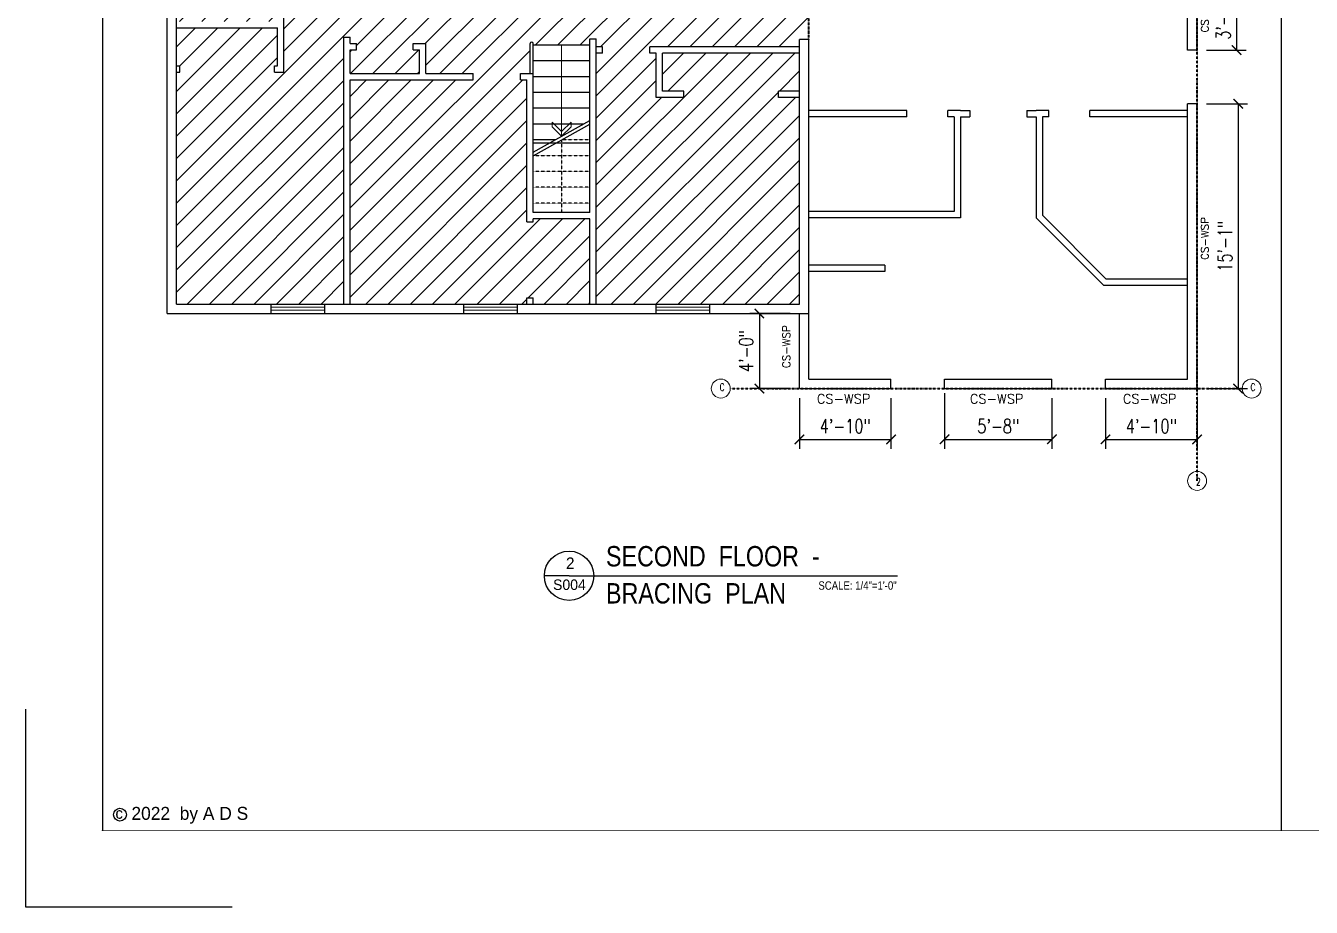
# Model space of a CAD drawing. Header units: inches. Extents: x 26998 to 46838, y -509 to 4343.
# Drawn here: x 36386 to 37201, y 1769 to 2328 of the extents above; entities that cross this region are included whole.
import ezdxf

# ---------------------------------------------------------------- set-up
doc = ezdxf.new("R2010")
doc.units = ezdxf.units.IN
doc.header["$LTSCALE"] = 0.5
doc.header["$MEASUREMENT"] = 0
for name, pattern in [('DASHED', [0.75, 0.5, -0.25]), ('Double Dash 3_8_', [1, 0.375, -0.125, 0.125, -0.125, 0.125, -0.125]), ('HIDDEN', [0.375, 0.25, -0.125])]:
    doc.linetypes.add(name, pattern=pattern)
doc.layers.get('Defpoints').update_dxf_attribs({"color": 140})
for name, color, linetype in [('A-Anno-Text-Sect', 7, 'Continuous'), ('ARWALL', 7, 'HIDDEN'), ('Title Block', 7, 'Continuous')]:
    doc.layers.add(name, color=color, linetype=linetype)
for name, color, linetype, lineweight in [('A-DETL', 90, 'Continuous', 9), ('G-ANNO-TEXT', 231, 'Continuous', 9), ('TXT', 4, 'Continuous', 9)]:
    doc.layers.add(name, color=color, linetype=linetype, lineweight=lineweight)
doc.styles.add('AGSROMANS', font='romans')
doc.styles.add('ARCH', font='arch.shx')
doc.styles.add('Arch-Dim', font='romans.shx', dxfattribs={"width": 0.75})
doc.styles.add('HS-DESIGN-PLAN', font='GOTHIC.TTF', dxfattribs={"height": 0.09375})
doc.styles.add('HS-DESIGN-TTLB', font='GOTHIC.TTF')
doc.styles.add('RomanS_B', font='', dxfattribs={"width": 0.75, "height": 4.549842})
doc.styles.get('RomanS_B').set_extended_font_data('RomanS', bold=True)
doc.dimstyles.new('Aec-Arch-I-96', dxfattribs={"dimscale": 96, "dimtxt": 0.09375, "dimasz": 0.0625, "dimexe": 0.0625, "dimexo": 0.0625, "dimgap": 0.03125, "dimtad": 1, "dimdec": 4, "dimzin": 3, "dimdsep": 46, "dimlunit": 4, "dimtxsty": 'Arch-Dim', "dimblk": 'ARCHTICK', "dimcen": 0.09375, "dimazin": 2, "dimtfac": 0.75, "dimtdec": 4, "dimtix": 1, "dimtmove": 2, "dimatfit": 2, "dimfxl": 1, "dimtolj": 1, "dimtzin": 0, "dimarcsym": 0})

# ---------------------------------------------------------------- blocks, each defined once
blk = doc.blocks.new('_ArchTick')
at = {"color": 0, "linetype": 'ByBlock', "const_width": 0.15}
blk.add_lwpolyline([(-0.5, -0.5), (0.5, 0.5)], dxfattribs=at)
blk = doc.blocks.new('*D1087')
at = {"layer": 'A-Anno-Text-Sect', "color": 0, "linetype": 'Continuous', "lineweight": -2, "transparency": 16777216}
for p, q in [((36870.88, 2145.34), (36845.44, 2145.34)), ((36851.44, 2145.34), (36851.44, 2097.74)), ((36870.88, 2097.74), (36845.44, 2097.74))]:
    blk.add_line(p, q, dxfattribs=at)
at = {"layer": 'Defpoints', "color": 0, "linetype": 'Continuous', "transparency": 16777216}
for p in [(36876.88, 2145.34), (36851.44, 2097.74), (36876.88, 2097.74)]:
    blk.add_point(p, dxfattribs=at)
at = {"layer": 'A-Anno-Text-Sect', "color": 0, "linetype": 'Continuous', "lineweight": -2, "transparency": 16777216, "xscale": 6, "yscale": 6, "zscale": 6}
for p, rotation in [((36851.44, 2145.34), 90), ((36851.44, 2097.74), 270)]:
    blk.add_blockref('_ArchTick', p, dxfattribs=dict(at, rotation=rotation))
at = {"layer": 'A-Anno-Text-Sect', "color": 0, "linetype": 'Continuous', "transparency": 16777216, "insert": (36843.08, 2121.54), "char_height": 9, "attachment_point": 5, "rotation": 90, "style": 'Arch-Dim'}
blk.add_mtext('\\A1;4\'-0"', dxfattribs=at)
blk = doc.blocks.new('*D1090')
at = {"layer": 'A-Anno-Text-Sect', "color": 0, "linetype": 'Continuous', "lineweight": -2, "transparency": 16777216}
for p, q in [((36876.88, 2091.74), (36876.88, 2059.57)), ((36934.88, 2091.74), (36934.88, 2059.57)), ((36876.88, 2065.57), (36934.88, 2065.57))]:
    blk.add_line(p, q, dxfattribs=at)
at = {"layer": 'Defpoints', "color": 0, "linetype": 'Continuous', "transparency": 16777216}
for p in [(36876.88, 2097.74), (36934.88, 2097.74), (36934.88, 2065.57)]:
    blk.add_point(p, dxfattribs=at)
at = {"layer": 'A-Anno-Text-Sect', "color": 0, "linetype": 'Continuous', "lineweight": -2, "transparency": 16777216, "xscale": 6, "yscale": 6, "zscale": 6, "rotation": 180}
blk.add_blockref('_ArchTick', (36876.88, 2065.57), dxfattribs=at)
at = {"layer": 'A-Anno-Text-Sect', "color": 0, "linetype": 'Continuous', "lineweight": -2, "transparency": 16777216, "xscale": 6, "yscale": 6, "zscale": 6}
blk.add_blockref('_ArchTick', (36934.88, 2065.57), dxfattribs=at)
at = {"layer": 'A-Anno-Text-Sect', "color": 0, "linetype": 'Continuous', "transparency": 16777216, "insert": (36905.88, 2073.93), "char_height": 9, "attachment_point": 5, "style": 'Arch-Dim'}
blk.add_mtext('\\A1;4\'-10"', dxfattribs=at)
blk = doc.blocks.new('*D1091')
at = {"layer": 'A-Anno-Text-Sect', "color": 0, "linetype": 'Continuous', "lineweight": -2, "transparency": 16777216}
for p, q in [((36968.88, 2094.74), (36968.88, 2059.57)), ((37036.88, 2091.74), (37036.88, 2059.57)), ((36968.88, 2065.57), (37036.88, 2065.57))]:
    blk.add_line(p, q, dxfattribs=at)
at = {"layer": 'Defpoints', "color": 0, "linetype": 'Continuous', "transparency": 16777216}
for p in [(36968.88, 2100.74), (37036.88, 2097.74), (37036.88, 2065.57)]:
    blk.add_point(p, dxfattribs=at)
at = {"layer": 'A-Anno-Text-Sect', "color": 0, "linetype": 'Continuous', "lineweight": -2, "transparency": 16777216, "xscale": 6, "yscale": 6, "zscale": 6, "rotation": 180}
blk.add_blockref('_ArchTick', (36968.88, 2065.57), dxfattribs=at)
at = {"layer": 'A-Anno-Text-Sect', "color": 0, "linetype": 'Continuous', "lineweight": -2, "transparency": 16777216, "xscale": 6, "yscale": 6, "zscale": 6}
blk.add_blockref('_ArchTick', (37036.88, 2065.57), dxfattribs=at)
at = {"layer": 'A-Anno-Text-Sect', "color": 0, "linetype": 'Continuous', "transparency": 16777216, "insert": (37002.88, 2073.93), "char_height": 9, "attachment_point": 5, "style": 'Arch-Dim'}
blk.add_mtext('\\A1;5\'-8"', dxfattribs=at)
blk = doc.blocks.new('*D1092')
at = {"layer": 'A-Anno-Text-Sect', "color": 0, "linetype": 'Continuous', "lineweight": -2, "transparency": 16777216}
for p, q in [((37070.88, 2091.74), (37070.88, 2059.57)), ((37128.88, 2091.74), (37128.88, 2059.57)), ((37070.88, 2065.57), (37128.88, 2065.57))]:
    blk.add_line(p, q, dxfattribs=at)
at = {"layer": 'Defpoints', "color": 0, "linetype": 'Continuous', "transparency": 16777216}
for p in [(37070.88, 2097.74), (37128.88, 2097.74), (37128.88, 2065.57)]:
    blk.add_point(p, dxfattribs=at)
at = {"layer": 'A-Anno-Text-Sect', "color": 0, "linetype": 'Continuous', "lineweight": -2, "transparency": 16777216, "xscale": 6, "yscale": 6, "zscale": 6, "rotation": 180}
blk.add_blockref('_ArchTick', (37070.88, 2065.57), dxfattribs=at)
at = {"layer": 'A-Anno-Text-Sect', "color": 0, "linetype": 'Continuous', "lineweight": -2, "transparency": 16777216, "xscale": 6, "yscale": 6, "zscale": 6}
blk.add_blockref('_ArchTick', (37128.88, 2065.57), dxfattribs=at)
at = {"layer": 'A-Anno-Text-Sect', "color": 0, "linetype": 'Continuous', "transparency": 16777216, "insert": (37099.88, 2073.93), "char_height": 9, "attachment_point": 5, "style": 'Arch-Dim'}
blk.add_mtext('\\A1;4\'-10"', dxfattribs=at)
blk = doc.blocks.new('*D1095')
at = {"layer": 'A-Anno-Text-Sect', "color": 0, "linetype": 'Continuous', "lineweight": -2, "transparency": 16777216}
for p, q in [((37134.88, 2351.94), (37159.94, 2351.94)), ((37153.94, 2351.94), (37153.94, 2312.26)), ((37134.88, 2312.26), (37159.94, 2312.26))]:
    blk.add_line(p, q, dxfattribs=at)
at = {"layer": 'Defpoints', "color": 0, "linetype": 'Continuous', "transparency": 16777216}
for p in [(37128.88, 2351.94), (37128.88, 2312.26), (37153.94, 2312.26)]:
    blk.add_point(p, dxfattribs=at)
at = {"layer": 'A-Anno-Text-Sect', "color": 0, "linetype": 'Continuous', "lineweight": -2, "transparency": 16777216, "xscale": 6, "yscale": 6, "zscale": 6}
for p, rotation in [((37153.94, 2351.94), 90), ((37153.94, 2312.26), 270)]:
    blk.add_blockref('_ArchTick', p, dxfattribs=dict(at, rotation=rotation))
at = {"layer": 'A-Anno-Text-Sect', "color": 0, "linetype": 'Continuous', "transparency": 16777216, "insert": (37145.58, 2332.1), "char_height": 9, "attachment_point": 5, "rotation": 90, "style": 'Arch-Dim'}
blk.add_mtext('\\A1;3\'-4"', dxfattribs=at)
blk = doc.blocks.new('*D1096')
at = {"layer": 'A-Anno-Text-Sect', "color": 0, "linetype": 'Continuous', "lineweight": -2, "transparency": 16777216}
for p, q in [((37134.88, 2278.26), (37160.94, 2278.26)), ((37154.94, 2278.26), (37154.94, 2097.74)), ((37134.88, 2097.74), (37160.94, 2097.74))]:
    blk.add_line(p, q, dxfattribs=at)
at = {"layer": 'Defpoints', "color": 0, "linetype": 'Continuous', "transparency": 16777216}
for p in [(37128.88, 2278.26), (37128.88, 2097.74), (37154.94, 2097.74)]:
    blk.add_point(p, dxfattribs=at)
at = {"layer": 'A-Anno-Text-Sect', "color": 0, "linetype": 'Continuous', "lineweight": -2, "transparency": 16777216, "xscale": 6, "yscale": 6, "zscale": 6}
for p, rotation in [((37154.94, 2278.26), 90), ((37154.94, 2097.74), 270)]:
    blk.add_blockref('_ArchTick', p, dxfattribs=dict(at, rotation=rotation))
at = {"layer": 'A-Anno-Text-Sect', "color": 0, "linetype": 'Continuous', "transparency": 16777216, "insert": (37146.58, 2188), "char_height": 9, "attachment_point": 5, "rotation": 90, "style": 'Arch-Dim'}
blk.add_mtext('\\A1;15\'-1"', dxfattribs=at)

msp = doc.modelspace()

# ---------------------------------------------------------------- hatches: boundary and pattern name
at = {"layer": 'Title Block', "linetype": 'DASHED'}
h = msp.add_hatch(dxfattribs=at)
h.set_pattern_fill('ANSI31', color=253, scale=80)
h.set_pattern_definition([(45, (26428.937, 2797.07), (-7.071068, 7.071068), [])])
h.paths.add_polyline_path([(36588.084314, 2320.340707), (36592.084314, 2320.340707), (36592.084314, 2316.340707), (36596.084314, 2316.340707), (36596.084314, 2312.340707), (36592.084314, 2312.340707), (36592.084314, 2297.340707), (36636.084314, 2297.340707), (36636.084314, 2312.340707), (36632.084314, 2312.340707), (36632.084314, 2316.340707), (36640.084314, 2316.340707), (36640.084314, 2297.340707), (36670.084314, 2297.340707), (36670.084314, 2293.340707), (36592.084314, 2293.340707), (36592.084314, 2151.340707), (36704.084314, 2151.340707), (36704.084314, 2155.340707), (36708.084314, 2155.340707), (36708.084314, 2151.340707), (36744.084314, 2151.340707), (36744.084314, 2205.340707), (36708.084314, 2205.340707), (36708.084314, 2203.340707), (36704.084314, 2203.340707), (36704.084314, 2293.340707), (36700.084314, 2293.340707), (36700.084314, 2297.340707), (36706.084314, 2297.340707), (36706.084314, 2316.340707, -1), (36708.084314, 2316.340707), (36708.084314, 2315.340707), (36744.084314, 2315.340707), (36744.084314, 2319.340707), (36748.084314, 2319.340707), (36748.084314, 2314.2990173), (36752.084314, 2314.2990173), (36752.084314, 2310.2990173), (36748.084314, 2310.2990173), (36748.084314, 2151.340707), (36876.884314, 2151.340707), (36876.884314, 2282.2990173), (36863.484314, 2282.2990173), (36863.484314, 2286.2990173), (36876.884314, 2286.2990173), (36876.884314, 2310.2990173), (36790.084314, 2310.2990173), (36790.084314, 2286.2990173), (36803.484314, 2286.2990173), (36803.484314, 2282.2990173), (36786.084314, 2282.2990173), (36786.084314, 2310.2990173), (36782.084314, 2310.2990173), (36782.084314, 2314.2990173), (36876.884314, 2314.2990173), (36876.884314, 2319.0395355), (36882.884314, 2319.0395355), (36882.884314, 2355.0395355), (36876.884314, 2355.0395355), (36876.884314, 2463.940707), (36876.884314, 2469.940707), (36826.8985998, 2469.940707), (36826.884314, 2463.940707), (36826.884314, 2357.940707), (36818.884314, 2357.940707), (36818.884314, 2361.940707), (36822.884314, 2361.940707), (36822.884314, 2463.940707), (36771.084314, 2463.940707), (36640.084314, 2463.940707), (36640.084314, 2409.940707), (36741.084314, 2409.940707), (36741.084314, 2379.940707), (36755.084314, 2379.940707), (36755.084314, 2361.940707), (36792.884314, 2361.940707), (36792.884314, 2357.940707), (36755.084314, 2357.940707), (36755.084314, 2354.340707), (36748.084314, 2354.340707), (36748.084314, 2349.340707), (36744.084314, 2349.340707), (36744.084314, 2354.340707), (36705.084314, 2354.340707), (36705.084314, 2358.340707), (36737.084314, 2358.340707), (36737.084314, 2405.940707), (36640.084314, 2405.940707), (36640.084314, 2358.340707), (36681.084314, 2358.340707), (36681.084314, 2354.340707), (36634.084314, 2354.340707), (36634.084314, 2358.340707), (36636.084314, 2358.340707), (36636.084314, 2463.940707), (36482.084314, 2463.940707), (36482.084314, 2358.340707), (36484.084314, 2358.340707), (36484.084314, 2354.340707), (36482.084314, 2354.340707), (36482.084314, 2330.340707), (36546.084314, 2330.340707), (36546.084314, 2354.340707), (36544.084314, 2354.340707), (36544.084314, 2358.340707), (36604.084314, 2358.340707), (36604.084314, 2354.340707), (36592.084314, 2354.340707), (36592.084314, 2350.340707), (36588.084314, 2350.340707), (36588.084314, 2354.340707), (36550.084314, 2354.340707), (36550.084314, 2298.340707), (36544.084314, 2298.340707), (36544.084314, 2302.340707), (36546.084314, 2302.340707), (36546.084314, 2326.340707), (36482.084314, 2326.340707), (36482.084314, 2302.340707), (36484.084314, 2302.340707), (36484.084314, 2298.340707), (36482.084314, 2298.340707), (36482.084314, 2151.340707), (36588.084314, 2151.340707)])
h.paths.add_polyline_path([(36639.2935386, 2323.4533017), (36746.9902494, 2323.4533017), (36746.9902494, 2344.690645), (36639.2935386, 2344.690645)], flags=24)

# ---------------------------------------------------------------- linework, layer by layer
for p, q in [((36882.884314, 2103.740707), (36882.884314, 2145.340707)), ((36730.8265922, 1979.0965591), (36715.1962037, 1979.0965591)), ((36730.8265922, 1979.0965591), (36715.1962037, 1979.0965591)), ((36730.8265922, 1979.0965591), (36939.0227587, 1979.0965591)), ((36730.8265922, 1979.0965591), (36939.0227587, 1979.0965591))]:
    msp.add_line(p, q)
msp.add_lwpolyline([(36434.613813, 2944.0852231, 0.5, 0.5, 0), (37929.6730477, 2944.0852231, 0, 0, 0), (37929.6730477, 1817.6360016, 0.5, 0.5, 0), (36434.613813, 1817.6360016, 0.5, 0.5, 0)], format="xyseb")
at = {"const_width": 0.5}
msp.add_lwpolyline([(36435.013813, 1817.6360016), (36435.013813, 2944.0852231)], dxfattribs=at)
msp.add_lwpolyline([(36435.013813, 1817.6360016), (36435.013813, 2944.0852231)], dxfattribs=at)
msp.add_circle((36730.8265922, 1979.0965591), 15.6303885)
msp.add_circle((36730.8265922, 1979.0965591), 15.6303885)
at = {"layer": 'A-DETL', "linetype": 'Double Dash 3_8_', "lineweight": 40}
for p, q in [((37128.9221552, 2039.2325961), (37128.9221552, 2649.940707)), ((36882.884314, 2319.0395355), (36882.884314, 2355.0395355)), ((36833.0019877, 2097.740707), (37157.5019877, 2097.740707))]:
    msp.add_line(p, q, dxfattribs=at)
at = {"layer": 'A-DETL'}
for centre in [(36827.0019877, 2097.740707), (37163.5019877, 2097.740707), (37128.9221552, 2039.2325961)]:
    msp.add_circle(centre, 6, dxfattribs=at)
at = {"layer": 'ARWALL', "color": 7}
for p, q in [((36744.084314, 2255.340707), (36726.084314, 2255.340707)), ((36726.084314, 2255.340707), (36726.084314, 2209.340707)), ((36744.084314, 2245.340707), (36708.084314, 2245.340707)), ((36744.084314, 2235.340707), (36708.084314, 2235.340707)), ((36744.084314, 2225.340707), (36708.084314, 2225.340707)), ((36744.084314, 2215.340707), (36708.084314, 2215.340707))]:
    msp.add_line(p, q, dxfattribs=at)
at = {"layer": 'Title Block'}
for p, q in [((36435.013813, 2944.0852231), (36435.013813, 1817.6360016)), ((37182.1434303, 2738.8830128), (37182.1434303, 1817.6360016)), ((36476.084314, 2145.340707), (36476.084314, 2469.940707)), ((36482.084314, 2151.340707), (36482.084314, 2463.940707)), ((36550.084314, 2298.340707), (36550.084314, 2354.340707)), ((37122.884314, 2312.2590361), (37122.884314, 2351.940707)), ((37128.884314, 2312.2590361), (37128.884314, 2351.940707)), ((36482.084314, 2326.340707), (36546.084314, 2326.340707)), ((36546.084314, 2302.340707), (36546.084314, 2326.340707)), ((36588.084314, 2320.340707), (36592.084314, 2320.340707)), ((36588.084314, 2151.340707), (36588.084314, 2320.340707)), ((36592.084314, 2316.340707), (36592.084314, 2320.340707)), ((36592.084314, 2316.340707), (36596.084314, 2316.340707)), ((36596.084314, 2312.340707), (36596.084314, 2316.340707)), ((36632.084314, 2316.340707), (36640.084314, 2316.340707)), ((36632.084314, 2312.340707), (36632.084314, 2316.340707)), ((36640.084314, 2297.340707), (36640.084314, 2316.340707)), ((36706.084314, 2297.340707), (36706.084314, 2316.340707)), ((36708.084314, 2297.340707), (36708.084314, 2316.340707)), ((36744.084314, 2315.340707), (36708.084314, 2315.340707)), ((36744.084314, 2209.340707), (36744.084314, 2319.340707)), ((36744.084314, 2319.340707), (36748.084314, 2319.340707)), ((36748.084314, 2151.340707), (36748.084314, 2319.340707)), ((36752.084314, 2314.2990173), (36748.084314, 2314.2990173)), ((36752.084314, 2310.2990173), (36752.084314, 2314.2990173)), ((36876.884314, 2314.2990173), (36782.084314, 2314.2990173)), ((36782.084314, 2310.2990173), (36782.084314, 2314.2990173)), ((36876.884314, 2151.340707), (36876.884314, 2319.0395355)), ((36882.884314, 2319.0395355), (36876.884314, 2319.0395355)), ((36882.884314, 2145.340707), (36882.884314, 2319.0395355)), ((36592.084314, 2312.340707), (36596.084314, 2312.340707)), ((36592.084314, 2297.340707), (36592.084314, 2312.340707)), ((36632.084314, 2312.340707), (36636.084314, 2312.340707)), ((36636.084314, 2297.340707), (36636.084314, 2312.340707)), ((36752.084314, 2310.2990173), (36748.084314, 2310.2990173)), ((36786.084314, 2310.2990173), (36782.084314, 2310.2990173)), ((36786.084314, 2282.2990173), (36786.084314, 2310.2990173)), ((36876.884314, 2310.2990173), (36790.084314, 2310.2990173)), ((36790.084314, 2286.2990173), (36790.084314, 2310.2990173)), ((37128.884314, 2312.2590361), (37122.884314, 2312.2590361)), ((36482.084314, 2302.340707), (36484.084314, 2302.340707)), ((36482.084314, 2298.340707), (36484.084314, 2298.340707)), ((36484.084314, 2298.340707), (36484.084314, 2302.340707)), ((36544.084314, 2302.340707), (36546.084314, 2302.340707)), ((36544.084314, 2298.340707), (36544.084314, 2302.340707)), ((36544.084314, 2298.340707), (36550.084314, 2298.340707)), ((36744.084314, 2305.340707), (36708.084314, 2305.340707)), ((36592.084314, 2297.340707), (36636.084314, 2297.340707)), ((36592.084314, 2293.340707), (36670.084314, 2293.340707)), ((36592.084314, 2151.340707), (36592.084314, 2293.340707)), ((36640.084314, 2297.340707), (36670.084314, 2297.340707)), ((36670.084314, 2293.340707), (36670.084314, 2297.340707)), ((36700.084314, 2297.340707), (36708.084314, 2297.340707)), ((36700.084314, 2293.340707), (36700.084314, 2297.340707)), ((36700.084314, 2293.340707), (36704.084314, 2293.340707)), ((36704.084314, 2203.340707), (36704.084314, 2293.340707)), ((36708.084314, 2209.340707), (36708.084314, 2297.340707)), ((36744.084314, 2295.340707), (36708.084314, 2295.340707)), ((36744.084314, 2285.340707), (36708.084314, 2285.340707)), ((36744.084314, 2285.340707), (36708.084314, 2285.340707)), ((36744.084314, 2285.340707), (36708.084314, 2285.340707)), ((36803.484314, 2282.2990173), (36786.084314, 2282.2990173)), ((36803.484314, 2286.2990173), (36790.084314, 2286.2990173)), ((36803.484314, 2282.2990173), (36803.484314, 2286.2990173)), ((36876.884314, 2286.2990173), (36863.484314, 2286.2990173)), ((36863.484314, 2282.2990173), (36863.484314, 2286.2990173)), ((36876.884314, 2282.2990173), (36863.484314, 2282.2990173)), ((36744.084314, 2275.340707), (36708.084314, 2275.340707)), ((36944.884314, 2273.940707), (36882.884314, 2273.940707)), ((36944.884314, 2269.940707), (36944.884314, 2273.940707)), ((36978.884314, 2273.940707), (36970.884314, 2273.940707)), ((36970.884314, 2269.940707), (36970.884314, 2273.940707)), ((36978.884314, 2273.940707), (36984.884314, 2273.940707)), ((36984.884314, 2273.940707), (36984.884314, 2269.940707)), ((37020.884314, 2273.940707), (37026.884314, 2273.940707)), ((37020.884314, 2273.940707), (37020.884314, 2269.940707)), ((37034.884314, 2273.940707), (37026.884314, 2273.940707)), ((37034.884314, 2269.940707), (37034.884314, 2273.940707)), ((37122.884314, 2273.940707), (37060.884314, 2273.940707)), ((37060.884314, 2269.940707), (37060.884314, 2273.940707)), ((37122.884314, 2103.740707), (37122.884314, 2278.2590361)), ((37128.884314, 2278.2590361), (37122.884314, 2278.2590361)), ((37128.884314, 2097.740707), (37128.884314, 2278.2590361)), ((36708.084314, 2247.6286248), (36744.084314, 2267.6286248)), ((36739.966062, 2265.340707), (36708.084314, 2265.340707)), ((36708.084314, 2245.340707), (36744.084314, 2265.340707)), ((36944.884314, 2269.940707), (36882.884314, 2269.940707)), ((36974.884314, 2269.940707), (36970.884314, 2269.940707)), ((36974.884314, 2269.940707), (36974.884314, 2209.940707)), ((36978.884314, 2269.940707), (36978.884314, 2205.940707)), ((36978.884314, 2269.940707), (36984.884314, 2269.940707)), ((37020.884314, 2269.940707), (37026.884314, 2269.940707)), ((37026.884314, 2269.940707), (37026.884314, 2205.940707)), ((37034.884314, 2269.940707), (37030.884314, 2269.940707)), ((37030.884314, 2269.940707), (37030.884314, 2207.5975612)), ((37122.884314, 2269.940707), (37060.884314, 2269.940707)), ((36721.966062, 2255.340707), (36708.084314, 2255.340707)), ((36744.084314, 2253.340707), (36708.084314, 2253.340707)), ((36744.084314, 2209.340707), (36708.084314, 2209.340707)), ((36974.884314, 2209.940707), (36882.884314, 2209.940707)), ((36704.084314, 2203.340707), (36708.084314, 2203.340707)), ((36704.084314, 2203.340707), (36708.084314, 2203.340707)), ((36708.084314, 2203.340707), (36708.084314, 2205.340707)), ((36744.084314, 2205.340707), (36708.084314, 2205.340707)), ((36744.084314, 2151.340707), (36744.084314, 2205.340707)), ((36978.884314, 2205.940707), (36882.884314, 2205.940707)), ((37026.884314, 2205.940707), (37069.484314, 2163.340707)), ((37030.884314, 2207.5975612), (37071.1411683, 2167.340707)), ((36930.884314, 2175.940707), (36882.884314, 2175.940707)), ((36930.884314, 2175.940707), (36930.884314, 2171.940707)), ((36930.884314, 2171.940707), (36882.884314, 2171.940707)), ((37069.484314, 2163.340707), (37122.884314, 2163.340707)), ((37071.1411683, 2167.340707), (37122.884314, 2167.340707)), ((37122.884314, 2103.740707), (37122.884314, 2163.340707)), ((36482.084314, 2151.340707), (36542.084314, 2151.340707)), ((36482.084314, 2151.340707), (36876.884314, 2151.340707)), ((36542.084314, 2145.340707), (36542.084314, 2151.340707)), ((36542.084314, 2145.340707), (36542.084314, 2151.340707)), ((36576.084314, 2151.340707), (36664.084314, 2151.340707)), ((36576.084314, 2145.340707), (36576.084314, 2151.340707)), ((36576.084314, 2145.340707), (36576.084314, 2151.340707)), ((36664.084314, 2145.340707), (36664.084314, 2151.340707)), ((36664.084314, 2145.340707), (36664.084314, 2151.340707)), ((36698.084314, 2151.340707), (36786.084314, 2151.340707)), ((36698.084314, 2145.340707), (36698.084314, 2151.340707)), ((36698.084314, 2145.340707), (36698.084314, 2151.340707)), ((36704.084314, 2155.340707), (36708.084314, 2155.340707)), ((36704.084314, 2151.340707), (36704.084314, 2155.340707)), ((36708.084314, 2151.340707), (36708.084314, 2155.340707)), ((36786.084314, 2145.340707), (36786.084314, 2151.340707)), ((36786.084314, 2145.340707), (36786.084314, 2151.340707)), ((36820.084314, 2151.340707), (36876.884314, 2151.340707)), ((36820.084314, 2145.340707), (36820.084314, 2151.340707)), ((36820.084314, 2145.340707), (36820.084314, 2151.340707)), ((36476.084314, 2145.340707), (36542.084314, 2145.340707)), ((36476.084314, 2145.340707), (36882.884314, 2145.340707)), ((36576.084314, 2145.340707), (36664.084314, 2145.340707)), ((36698.084314, 2145.340707), (36786.084314, 2145.340707)), ((36820.084314, 2145.340707), (36882.884314, 2145.340707)), ((36876.884314, 2097.740707), (36876.884314, 2145.340707)), ((36882.884314, 2103.740707), (36934.884314, 2103.740707)), ((36934.884314, 2097.740707), (36934.884314, 2103.740707)), ((36968.884314, 2103.740707), (37036.884314, 2103.740707)), ((36968.884314, 2097.740707), (36968.884314, 2103.740707)), ((37036.884314, 2097.740707), (37036.884314, 2103.740707)), ((37070.884314, 2103.740707), (37122.884314, 2103.740707)), ((37070.884314, 2097.740707), (37070.884314, 2103.740707)), ((36876.884314, 2097.740707), (36934.884314, 2097.740707)), ((36968.884314, 2097.740707), (37036.884314, 2097.740707)), ((37070.884314, 2097.740707), (37128.884314, 2097.740707)), ((36386.436853, 1769.0590416), (36386.436853, 1894.5495216)), ((36386.436853, 1769.0590416), (36386.436853, 1894.5495216)), ((36386.436853, 1769.0590416), (36386.436853, 1894.5495216)), ((36386.436853, 1769.0590416), (36386.436853, 1894.5495216)), ((36386.436853, 1769.0590416), (36386.436853, 1894.5495216)), ((36386.436853, 1769.0590416), (36386.436853, 1894.5495216)), ((36386.436853, 1769.0590416), (36386.436853, 1894.5495216)), ((36386.436853, 1769.0590416), (36386.436853, 1894.5495216)), ((36517.240438, 1769.0590416), (36386.436853, 1769.0590416)), ((36517.240438, 1769.0590416), (36386.436853, 1769.0590416)), ((36517.240438, 1769.0590416), (36386.436853, 1769.0590416)), ((36517.240438, 1769.0590416), (36386.436853, 1769.0590416)), ((36517.240438, 1769.0590416), (36386.436853, 1769.0590416)), ((36517.240438, 1769.0590416), (36386.436853, 1769.0590416)), ((36517.240438, 1769.0590416), (36386.436853, 1769.0590416)), ((36517.240438, 1769.0590416), (36386.436853, 1769.0590416)), ((36517.240438, 1769.0590416), (36386.436853, 1769.0590416)), ((36517.240438, 1769.0590416), (36386.436853, 1769.0590416)), ((36517.240438, 1769.0590416), (36386.436853, 1769.0590416)), ((36517.240438, 1769.0590416), (36386.436853, 1769.0590416))]:
    msp.add_line(p, q, dxfattribs=at)
msp.add_circle((36446.1874917, 1827.7289547), 4.0733674, dxfattribs=at)
msp.add_arc((36707.084314, 2316.340707), 1, 0, 180, dxfattribs=at)
at = {"layer": 'TXT', "color": 4}
for p, q in [((36726.084314, 2315.340707), (36726.084314, 2257.6286248)), ((36720.084314, 2263.6286248), (36720.084314, 2266.6286248)), ((36732.084314, 2263.6286248), (36732.084314, 2266.6286248))]:
    msp.add_line(p, q, dxfattribs=at)
at = {"layer": 'TXT'}
for p, q in [((36542.084314, 2149.340707), (36576.084314, 2149.340707)), ((36542.084314, 2147.340707), (36576.084314, 2147.340707)), ((36664.084314, 2149.340707), (36698.084314, 2149.340707)), ((36664.084314, 2147.340707), (36698.084314, 2147.340707)), ((36820.084314, 2149.340707), (36786.084314, 2149.340707)), ((36820.084314, 2147.340707), (36786.084314, 2147.340707))]:
    msp.add_line(p, q, dxfattribs=at)
at = {"layer": 'TXT', "color": 4}
for points in [[(36732.084314, 2266.6286248), (36726.084314, 2260.6286248), (36720.084314, 2266.6286248)], [(36732.084314, 2263.6286248), (36726.084314, 2257.6286248), (36720.084314, 2263.6286248)]]:
    msp.add_lwpolyline(points, dxfattribs=at)

# ---------------------------------------------------------------- texts
at = {"attachment_point": 1}
for s, insert, char_height, width, style in [('{\\fArial Narrow|b0|i0|c0|p34;SECOND  FLOOR  -}', (36754.225001, 1997.9601885), 12.9024, 259.624719313, 'ARCH'), ('S004', (36720.7040552, 1976.7835044), 6.636168, 136.759967371, 'HS-DESIGN-TTLB'), ('{\\fArial Narrow|b0|i0|c0|p34;BRACING  PLAN}', (36754.225001, 1974.4601885), 12.9024, 259.624719313, 'ARCH')]:
    msp.add_mtext(s, dxfattribs=dict(at, insert=insert, char_height=char_height, width=width, style=style))
at = {"layer": 'G-ANNO-TEXT', "color": 7, "char_height": 4.5498418, "width": 11.664, "attachment_point": 1, "line_spacing_factor": 0.957141, "style": 'RomanS_B'}
for s, insert in [('C', (36826.3071561, 2100.9265142)), ('C', (37162.8071561, 2100.9265142)), ('2', (37128.2273236, 2040.9526503))]:
    msp.add_mtext(s, dxfattribs=dict(at, insert=insert))
at = {"layer": 'Title Block', "char_height": 4.8, "width": 239.761148516, "attachment_point": 3, "rotation": 90, "style": 'AGSROMANS'}
for insert in [(37131.3947755, 2350.5610864), (37131.3947755, 2206.4610864), (36866.1356592, 2137.9019218)]:
    msp.add_mtext('CS-WSP', dxfattribs=dict(at, insert=insert))
at = {"layer": 'Title Block'}
for s, insert, char_height, width, attachment_point, style in [('CS-WSP', (36921.8289868, 2094.2859486), 6, 299.701435645, 3, 'AGSROMANS'), ('CS-WSP', (37018.8289868, 2094.2859486), 6, 299.701435645, 3, 'AGSROMANS'), ('CS-WSP', (37115.8289868, 2094.2859486), 6, 299.701435645, 3, 'AGSROMANS'), ('2', (36728.8271899, 1990.737001), 7.37352, 151.955519302, 1, 'HS-DESIGN-TTLB'), ('{\\fArial Narrow|b0|i0|c0|p34;SCALE: 1/4"=1\'-0"}', (36888.8786888, 1975.6010093), 5.3089344, 109.407973897, 1, 'HS-DESIGN-TTLB'), ('2022  by A D S', (36453.4502303, 1832.6933058), 8.229375, 286.020616253, 1, 'HS-DESIGN-TTLB')]:
    msp.add_mtext(s, dxfattribs=dict(at, insert=insert, char_height=char_height, width=width, attachment_point=attachment_point, style=style))
at = {"layer": 'Title Block', "insert": (36443.3375867, 1832.1915167), "char_height": 7.05375, "attachment_point": 1, "style": 'HS-DESIGN-PLAN'}
msp.add_mtext_dynamic_manual_height_columns('c', width=0.213936353, gutter_width=0.46875, heights=[0], dxfattribs=at)

# ---------------------------------------------------------------- dimensions: what is measured, and where the dimension line sits
at = {"layer": 'A-Anno-Text-Sect', "color": 6, "linetype": 'Continuous'}
for base, p1, p2, picture, middle in [((37153.936853, 2312.2590361), (37128.884314, 2351.940707), (37128.884314, 2312.2590361), '*D1095', (37145.5797101, 2332.0998715)), ((37154.936853, 2097.740707), (37128.884314, 2278.2590361), (37128.884314, 2097.740707), '*D1096', (37146.5797101, 2187.9998715)), ((36851.436853, 2097.740707), (36876.884314, 2145.340707), (36876.884314, 2097.740707), '*D1087', (36843.0797101, 2121.540707))]:
    dim = msp.add_linear_dim(base=base, p1=p1, p2=p2, angle=90, dimstyle='Aec-Arch-I-96', override={"dimdec": 0}, dxfattribs=at)
    dim.commit()
    dim.dimension.update_dxf_attribs({"geometry": picture, "text_midpoint": middle})
for base, p1, p2, picture, middle in [((36934.884314, 2065.5695574), (36876.884314, 2097.740707), (36934.884314, 2097.740707), '*D1090', (36905.884314, 2073.9267003)), ((37036.884314, 2065.5695574), (36968.884314, 2100.740707), (37036.884314, 2097.740707), '*D1091', (37002.884314, 2073.9267003)), ((37128.884314, 2065.5695574), (37070.884314, 2097.740707), (37128.884314, 2097.740707), '*D1092', (37099.884314, 2073.9267003))]:
    dim = msp.add_linear_dim(base=base, p1=p1, p2=p2, dimstyle='Aec-Arch-I-96', override={"dimdec": 0}, dxfattribs=at)
    dim.commit()
    dim.dimension.update_dxf_attribs({"geometry": picture, "text_midpoint": middle})

doc.saveas('drawing.dxf')
